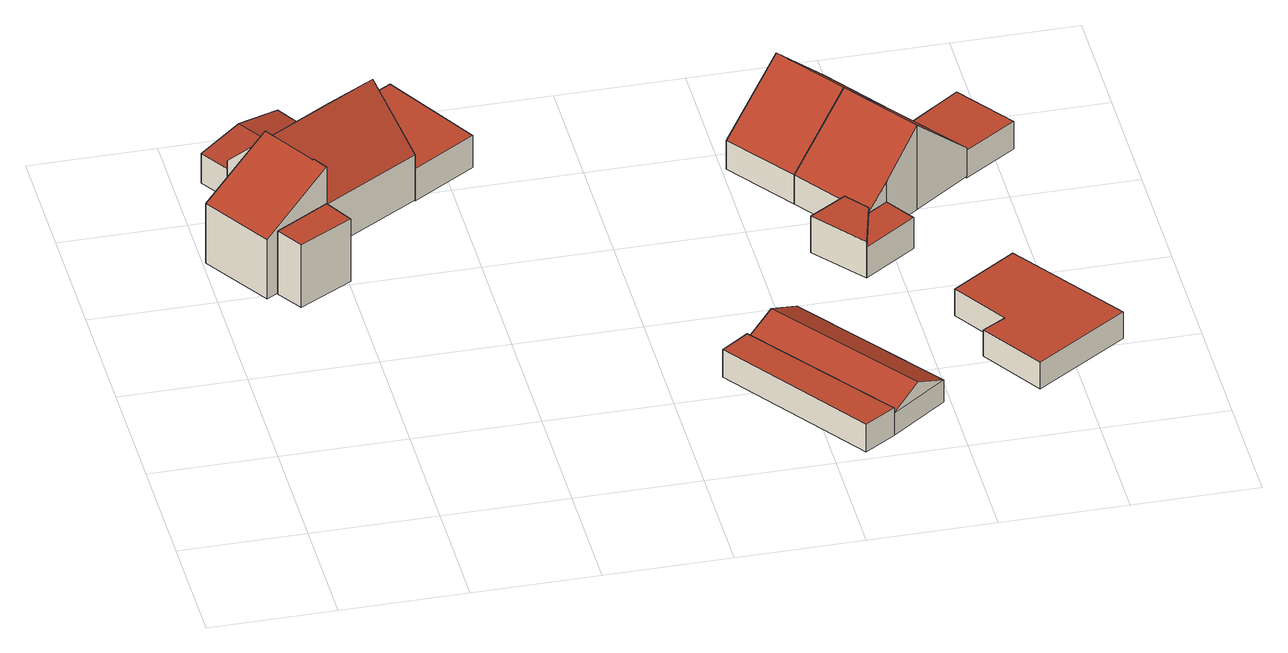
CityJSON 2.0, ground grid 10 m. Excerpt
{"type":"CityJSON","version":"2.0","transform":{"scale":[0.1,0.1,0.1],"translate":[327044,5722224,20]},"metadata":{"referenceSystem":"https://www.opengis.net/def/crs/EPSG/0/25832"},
"CityObjects":{
"building1":{"type":"Building","attributes":{"Geometrietyp2DReferenz":"3000","Gemeindeschluessel":"05170052","function":"51009_1610","roofType":"1000","measuredHeight":5.71},"geometry":[{"type":"Solid","lod":"2","boundaries":[[[[0,1,2,3]],[[4,5,1,0]],[[6,7,5,4]],[[3,2,7,6]],[[4,0,3,6]],[[1,5,7,2]]]],"semantics":{"surfaces":[{"type":"WallSurface"},{"type":"RoofSurface"},{"type":"GroundSurface"}],"values":[[0,0,0,0,1,2]]}}]},
"building2":{"type":"Building","attributes":{"Geometrietyp2DReferenz":"3000","Gemeindeschluessel":"05170052","function":"51009_1610","roofType":"3100","measuredHeight":3.35},"geometry":[{"type":"Solid","lod":"2","boundaries":[[[[8,9,10,11]],[[12,13,9,8]],[[14,15,13,12]],[[11,10,15,14]],[[8,16,12]],[[14,17,11]],[[11,17,16,8]],[[12,16,17,14]],[[9,13,15,10]]]],"semantics":{"surfaces":[{"type":"WallSurface"},{"type":"RoofSurface"},{"type":"GroundSurface"}],"values":[[0,0,0,0,0,0,1,1,2]]}}]},
"building3":{"type":"Building","attributes":{"Gemeindeschluessel":"05170052","Geometrietyp2DReferenz":"3000","function":"31001_1010"},"address":[{"country":"Germany","locality":"Xanten","thoroughfareNumber":"32","thoroughfareName":"Reinhardstraße"}],"children":["building3-1","building3-2"]},
"building3-1":{"type":"BuildingPart","attributes":{"roofType":"3100","measuredHeight":8.68},"parents":["building3"],"geometry":[{"type":"Solid","lod":"2","boundaries":[[[[18,19,20,21]],[[22,23,19,18]],[[24,25,23,22]],[[26,27,25,24]],[[28,29,27,26]],[[30,31,29,28]],[[30,28,26,24,32]],[[22,18,21,32,24]],[[33,20,19,23,25,27,29,31]],[[32,33,31,30]],[[32,21,20,33]]]],"semantics":{"surfaces":[{"type":"WallSurface"},{"type":"RoofSurface"},{"type":"GroundSurface"},{"type":"ClosureSurface"}],"values":[[0,0,0,0,0,0,1,1,2,3,3]]}}]},
"building3-2":{"type":"BuildingPart","attributes":{"roofType":"2100","measuredHeight":9.05},"address":[{"country":"Germany","locality":"Xanten","thoroughfareNumber":"32","thoroughfareName":"Reinhardstraße"}],"parents":["building3"],"geometry":[{"type":"MultiSurface","lod":"2","boundaries":[[[34,35,36,37]],[[38,39,35,34]],[[40,41,42,43]],[[44,2,41,40]],[[37,36,2,44]],[[40,43,38,34,37,44]],[[35,39,42,41,2,36]],[[20,33,31,42,39]],[[38,43,30,32,21]],[[31,33,32,30]],[[33,20,21,32]]],"semantics":{"surfaces":[{"type":"WallSurface"},{"type":"RoofSurface"},{"type":"GroundSurface"},{"type":"ClosureSurface"}],"values":[0,0,0,0,0,1,2,0,0,3,3]}}]},
"building4":{"type":"Building","attributes":{"Geometrietyp2DReferenz":"3000","Gemeindeschluessel":"05170052","function":"51009_1611","roofType":"1000","measuredHeight":2.89},"geometry":[{"type":"Solid","lod":"2","boundaries":[[[[45,46,47,48]],[[49,50,46,45]],[[51,52,50,49]],[[48,47,52,51]],[[49,45,48,51]],[[46,50,52,47]]]],"semantics":{"surfaces":[{"type":"WallSurface"},{"type":"RoofSurface"},{"type":"GroundSurface"}],"values":[[0,0,0,0,1,2]]}}]},
"building5":{"type":"Building","attributes":{"Geometrietyp2DReferenz":"3000","Gemeindeschluessel":"05170052","function":"51009_1610","roofType":"1000","measuredHeight":2.52},"geometry":[{"type":"Solid","lod":"2","boundaries":[[[[53,54,55,56]],[[57,58,54,53]],[[59,60,58,57]],[[56,55,60,59]],[[57,53,56,59]],[[54,58,60,55]]]],"semantics":{"surfaces":[{"type":"WallSurface"},{"type":"RoofSurface"},{"type":"GroundSurface"}],"values":[[0,0,0,0,1,2]]}}]},
"building6":{"type":"Building","attributes":{"Geometrietyp2DReferenz":"3000","Gemeindeschluessel":"05170052","function":"31001_1313","roofType":"3100","measuredHeight":3.34},"address":[{"country":"Germany","locality":"Xanten","thoroughfareNumber":"32","thoroughfareName":"Reinhardstraße"}],"geometry":[{"type":"Solid","lod":"2","boundaries":[[[[61,60,55,62]],[[63,64,60,61]],[[65,66,64,63]],[[62,55,66,65]],[[61,67,63]],[[65,68,62]],[[62,68,67,61]],[[63,67,68,65]],[[60,64,66,55]]]],"semantics":{"surfaces":[{"type":"WallSurface"},{"type":"RoofSurface"},{"type":"GroundSurface"}],"values":[[0,0,0,0,0,0,1,1,2]]}}]},
"building7":{"type":"Building","attributes":{"Gemeindeschluessel":"05170052","Geometrietyp2DReferenz":"3000","function":"31001_1010"},"address":[{"country":"Germany","locality":"Xanten","thoroughfareNumber":"34","thoroughfareName":"Reinhardstraße"}],"children":["building7-1","building7-2"]},
"building7-1":{"type":"BuildingPart","attributes":{"roofType":"1000","measuredHeight":3.25},"parents":["building7"],"geometry":[{"type":"MultiSurface","lod":"2","boundaries":[[[69,70,71,72]],[[73,74,70,69]],[[75,76,74,73]],[[69,72,75,73]],[[71,70,74,76]],[[75,72,77,78]],[[71,76,78,77]]],"semantics":{"surfaces":[{"type":"WallSurface"},{"type":"RoofSurface"},{"type":"GroundSurface"},{"type":"ClosureSurface"}],"values":[0,0,0,1,2,0,3]}}]},
"building7-2":{"type":"BuildingPart","attributes":{"roofType":"1000","measuredHeight":2.78},"parents":["building7"],"geometry":[{"type":"Solid","lod":"2","boundaries":[[[[77,71,79,80]],[[81,82,76,78]],[[80,79,82,81]],[[78,77,80,81]],[[71,76,82,79]],[[77,78,76,71]]]],"semantics":{"surfaces":[{"type":"WallSurface"},{"type":"RoofSurface"},{"type":"GroundSurface"},{"type":"ClosureSurface"}],"values":[[0,0,0,1,2,3]]}}]},
"building8":{"type":"Building","attributes":{"Geometrietyp2DReferenz":"3000","Gemeindeschluessel":"05170052","function":"31001_1010","roofType":"3100","measuredHeight":7.62},"address":[{"country":"Germany","locality":"Xanten","thoroughfareNumber":"34","thoroughfareName":"Reinhardstraße"}],"geometry":[{"type":"Solid","lod":"2","boundaries":[[[[83,84,85,86]],[[87,88,84,83]],[[89,90,88,87]],[[86,85,90,89]],[[83,91,87]],[[89,92,86]],[[86,92,91,83]],[[87,91,92,89]],[[84,88,90,85]]]],"semantics":{"surfaces":[{"type":"WallSurface"},{"type":"RoofSurface"},{"type":"GroundSurface"}],"values":[[0,0,0,0,0,0,1,1,2]]}}]},
"building9":{"type":"Building","attributes":{"Geometrietyp2DReferenz":"3000","Gemeindeschluessel":"05170052","function":"31001_1010","roofType":"3100","measuredHeight":7.65},"address":[{"country":"Germany","locality":"Xanten","thoroughfareNumber":"34","thoroughfareName":"Reinhardstraße"}],"geometry":[{"type":"Solid","lod":"2","boundaries":[[[[93,94,95,78]],[[87,88,94,93]],[[91,96,88,87]],[[83,84,96,91]],[[97,98,84,83]],[[99,100,98,97]],[[101,102,100,99]],[[78,95,102,101]],[[87,93,78,101,99,91]],[[97,83,91,99]],[[94,88,96,84,98,100,102,95]]]],"semantics":{"surfaces":[{"type":"WallSurface"},{"type":"RoofSurface"},{"type":"GroundSurface"}],"values":[[0,0,0,0,0,0,0,0,1,1,2]]}}]},
"building10":{"type":"Building","attributes":{"Geometrietyp2DReferenz":"3000","Gemeindeschluessel":"05170052","function":"31001_1313","roofType":"1000","measuredHeight":2.41},"address":[{"country":"Germany","locality":"Xanten","thoroughfareNumber":"34","thoroughfareName":"Reinhardstraße"}],"geometry":[{"type":"Solid","lod":"2","boundaries":[[[[103,104,105,106]],[[107,108,104,103]],[[109,110,108,107]],[[111,112,110,109]],[[113,114,112,111]],[[106,105,114,113]],[[111,109,107,103,106,113]],[[104,108,110,112,114,105]]]],"semantics":{"surfaces":[{"type":"WallSurface"},{"type":"RoofSurface"},{"type":"GroundSurface"}],"values":[[0,0,0,0,0,0,1,2]]}}]},
"building11":{"type":"Building","attributes":{"Geometrietyp2DReferenz":"3000","Gemeindeschluessel":"05170052","function":"51009_1610","roofType":"1000","measuredHeight":2.5},"geometry":[{"type":"Solid","lod":"2","boundaries":[[[[115,116,117,118]],[[119,120,116,115]],[[121,122,120,119]],[[118,117,122,121]],[[119,115,118,121]],[[116,120,122,117]]]],"semantics":{"surfaces":[{"type":"WallSurface"},{"type":"RoofSurface"},{"type":"GroundSurface"}],"values":[[0,0,0,0,1,2]]}}]}
},
"vertices":[
[99,293,68],[99,293,11],[86,316,11],[86,316,68],[56,269,68],[56,269,11],[43,290,68],[43,290,11],
[104,449,39],[104,449,12],[86,479,12],[86,479,39],[37,409,39],[37,409,12],[19,438,39],[19,438,12],[71,429,46],[52,459,46],
[31,405,53],[31,405,12],[52,371,12],[52,371,93],[121,460,53],[121,460,12],[145,421,98],[145,421,12],[168,382,53],[168,382,12],[79,328,53],[79,328,12],[78,328,53],[78,328,12],[54,366,98],[54,366,12],
[0,340,65],[0,340,11],[34,285,11],[34,285,65],[52,371,101],[52,371,11],[79,328,101],[79,328,11],[78,328,11],[78,328,101],[86,316,101],
[219,414,40],[219,414,11],[174,491,11],[174,491,40],[168,382,40],[168,382,11],[121,460,40],[121,460,11],
[424,6,30],[424,6,5],[449,22,5],[449,22,30],[342,122,30],[342,122,5],[364,138,30],[364,138,5],
[364,138,25],[449,22,25],[409,171,25],[409,171,5],[494,55,25],[494,55,5],[386,154,38],[471,39,38],
[439,255,43],[439,255,10],[472,214,10],[472,214,43],[469,274,43],[469,274,10],[483,256,43],[483,256,10],[472,214,38],[483,256,38],
[514,243,10],[514,243,38],[499,267,38],[499,267,10],
[529,379,38],[529,379,12],[490,433,12],[490,433,38],[440,315,38],[440,315,12],[401,369,38],[401,369,12],[485,347,88],[446,401,88],
[469,274,38],[469,274,12],[483,256,12],[485,347,12],[572,320,38],[572,320,12],[527,288,88],[527,288,12],[499,267,56],[499,267,12],
[568,58,27],[568,58,3],[642,107,3],[642,107,27],[536,108,27],[536,108,3],[555,119,27],[555,119,3],[527,163,27],[527,163,3],[579,198,27],[579,198,3],
[572,320,36],[572,320,11],[614,348,11],[614,348,36],[540,364,36],[540,364,11],[581,394,36],[581,394,11]
]}
